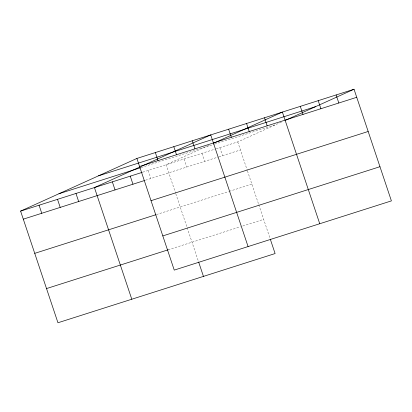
<?xml version="1.0" encoding="UTF-8"?>
<svg xmlns="http://www.w3.org/2000/svg" width="412" height="412" viewBox="0 0 412 412"><rect width="100%" height="100%" fill="white"/><g stroke="black" fill="none" stroke-linecap="round" stroke-linejoin="round"><path stroke-width="0.31" stroke-dasharray="2.06 1.54" d="M208.987 145.312L166.088 164.738L175.61 193.187M216.254 148.747L237.75 141.898L281.772 121.962M141.167 167.535L214.019 144.313M214.616 144.123L276.128 124.522M142.799 172.159L215.656 148.938M145.498 180.214L218.35 156.993M218.947 156.802L240.443 149.953M156.339 214.595L228.593 191.565M229.19 191.374L251.881 184.143M168.122 249.816L240.381 226.791M242.771 226.028L263.67 219.364M237.75 141.898L247.267 170.347M247.468 170.944L258.592 204.182M258.793 204.79L270.092 238.558M219.833 147.609L222.532 155.664M201.921 153.315L204.615 161.37M184.004 159.027L186.698 167.081M175.811 193.784L186.93 227.022M187.136 227.63L198.435 261.399M148.176 170.444L150.869 178.499"/><path stroke-width="0.62" d="M270.293 239.161L275.108 253.555L57.958 322.761L20.6 211.104L136.892 158.445L354.042 89.239L391.4 200.896L174.25 270.102L136.892 158.445M140.152 166.87L94.43 187.573L131.788 299.23M141.28 166.36L210.723 134.915L248.081 246.572M213.504 143.268L282.38 112.074L319.743 223.731M285.727 120.17L354.042 89.239M98.514 175.826L315.664 106.615M139.586 166.5L356.735 97.294M58.978 193.728L140.569 167.725M20.6 211.104L142.202 172.35M23.293 219.163L144.303 180.595M151.024 200.69L368.173 131.48M34.737 253.349L155.741 214.781M162.812 235.916L379.962 166.706M46.52 288.575L168.122 249.816M336.125 94.945L338.818 103.005M318.208 100.657L320.907 108.711M300.297 106.368L302.99 114.423M264.468 117.786L267.161 125.84M246.551 123.497L249.245 131.552M228.634 129.208L231.333 137.263M192.265 140.796L194.958 148.856M173.807 146.682L176.501 154.737M198.636 261.996L203.451 276.39M155.35 152.564L158.043 160.618M130.259 176.156L132.958 184.21M112.347 181.867L115.041 189.922M75.973 193.46L78.666 201.514M57.515 199.341L60.209 207.396M39.058 205.222L41.751 213.277"/></g></svg>
